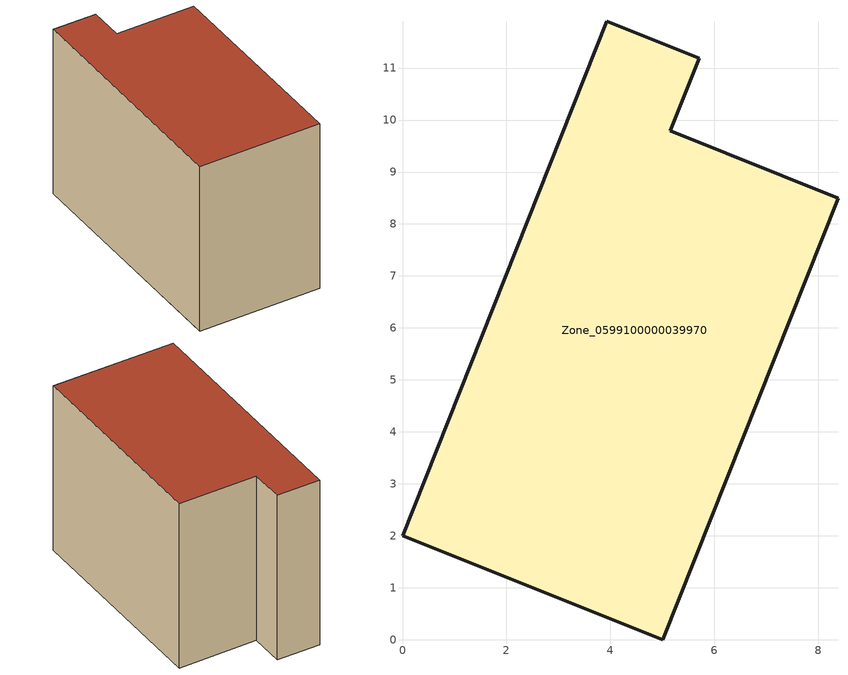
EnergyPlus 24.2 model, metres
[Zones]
Zone_0599100000039970
 floor ground (C_G): 0,2 3.93,11.9 5.71,11.19 5.15,9.79 8.38,8.5 5.01,0 z0.35
 wall outside (C_F): 8.38,8.5 5.15,9.79 5.71,11.19 3.93,11.9 0,2 5.01,0 8.38,8.5 z0.35:8.07
 roof outside (C_R): 0,2 5.01,0 8.38,8.5 5.15,9.79 5.71,11.19 3.93,11.9 z8.07
[BUILDING]
Pand.0599100000039970: North Axis=0; Terrain=City; Loads Convergence Tolerance Value=0.04; Temperature Convergence Tolerance Value=0.4; Solar Distribution=FullExterior; Maximum Number of Warmup Days=25; Minimum Number of Warmup Days=1
[Site:Location]
Rotterdam.The.Hague.AP_ZH_NLD Design_Conditions: Latitude=51.96; Longitude=4.45; Time Zone=1; Elevation=-4.5
[SITE:GROUNDTEMPERATURE:BUILDINGSURFACE]
18, 18, 18, 18, 18, 18, 18, 18, 18, 18, 18, 18
[MATERIAL] Thermal Absorptance=0.9; Solar Absorptance=0.7; Visible Absorptance=0.7
Name | Roughness | Thickness | Conductivity | Density | Specific Heat
G.TI.1975-1991 | MediumSmooth | 0.15 | 0.288461 | 540 | 1210
F.TI.1975-1991 | Rough | 0.3 | 0.230769 | 1920 | 840
R.TI.1975-1991 | MediumRough | 0.2 | 0.153846 | 1500 | 1000
[CONSTRUCTION]
C_G: G.TI.1975-1991
C_F: F.TI.1975-1991
C_R: R.TI.1975-1991
[ZONE]
Zone_0599100000039970: Type=1; Multiplier=1; Ceiling Height=Autocalculate; Volume=Autocalculate; Floor Area=autocalculate; Part of Total Floor Area=Yes
[ZONEINFILTRATION:DESIGNFLOWRATE]
Infil_Zone_0599100000039970: Zone or ZoneList or Space or SpaceList=Zone_0599100000039970; Schedule=AlwaysOn; Design Flow Rate Calculation Method=Flow/Area; Flow Rate per Floor Area=0.003; Constant Term Coefficient=1; Temperature Term Coefficient=0; Velocity Term Coefficient=0; Velocity Squared Term Coefficient=0
[HVACTEMPLATE:ZONE:IDEALLOADSAIRSYSTEM]
Zone_0599100000039970: Maximum Heating Supply Air Temperature=50; Minimum Cooling Supply Air Temperature=13; Maximum Heating Supply Air Humidity Ratio=0.0156; Minimum Cooling Supply Air Humidity Ratio=0.0077; Heating Limit=NoLimit; Cooling Limit=NoLimit; Dehumidification Control Type=ConstantSensibleHeatRatio; Cooling Sensible Heat Ratio=0.7; Dehumidification Setpoint=60; Humidification Control Type=None; Humidification Setpoint=30; Outdoor Air Method=None; Outdoor Air Flow Rate per Person=0.00944; Outdoor Air Flow Rate per Zone Floor Area=0; Outdoor Air Flow Rate per Zone=0; Demand Controlled Ventilation Type=None; Outdoor Air Economizer Type=NoEconomizer; Heat Recovery Type=None; Sensible Heat Recovery Effectiveness=0.7; Latent Heat Recovery Effectiveness=0.65
[ZONECONTROL:THERMOSTAT]
ThermostatControl_Zone_0599100000039970: Zone or ZoneList=Zone_0599100000039970; Control Type Schedule=DualSetpointControlType; Control 1=Thermostat_Zone_0599100000039970; Temperature Difference Between Cutout And Setpoint=0
[THERMOSTATSETPOINT:DUALSETPOINT]
Thermostat_Zone_0599100000039970: Heating Setpoint Temperature Schedule=HeatingSetpoint_Zone_0599100000039970; Cooling Setpoint Temperature Schedule=CoolingSetpoint_Zone_0599100000039970
[SCHEDULE:COMPACT]
HeatingSetpoint_Zone_0599100000039970: Through: 12/31, For: AllDays, Until: 24:00, 21
CoolingSetpoint_Zone_0599100000039970: Through: 12/31, For: AllDays, Until: 24:00, 24
DualSetpointControlType: Through: 12/31, For: AllDays, Until: 24:00, 4
AlwaysOn: Through: 12/31, For: AllDays, Until: 24:00, 1
